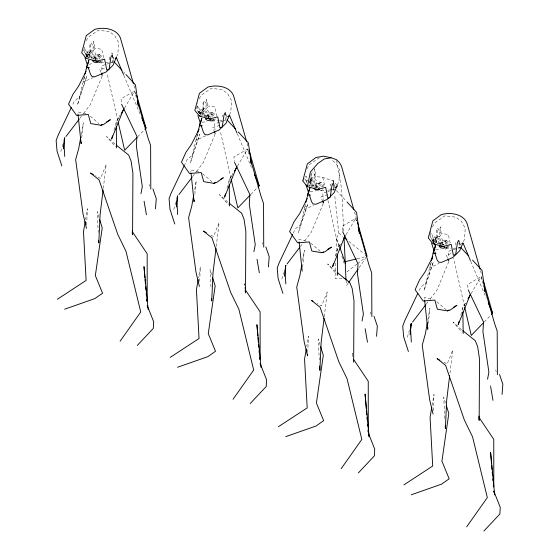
<?xml version="1.0" encoding="UTF-8"?>
<svg xmlns="http://www.w3.org/2000/svg" width="559" height="559" viewBox="0 0 559 559"><rect width="100%" height="100%" fill="white"/><g stroke="black" fill="none" stroke-linecap="round" stroke-linejoin="round"><path stroke-width="0.42" stroke-dasharray="2.79 2.1" d="M335.826 263.065L335.4 278.773L342.304 278.536M336.022 256.085L336.49 238.63L327.742 199.535M86.631 224.991L87.428 208.773L85.527 219.785M199.647 281.352L200.36 266.839L198.459 277.851M307.709 352.443L308.498 336.225L306.751 346.391M433.218 410.586L434.008 394.368L432.114 405.38M86.582 54.433L87.176 57.27M199.374 114.008C199.123 104.91 212.343 111.87 204.685 116.712M433.043 241.754C431.911 233.564 445.202 238.197 439.088 243.794M85.234 54.509L85.38 53.014L86.303 54.901A4.437 1.397 -88.5 0 0 86.491 56.417M198.166 112.576L198.312 111.08L199.235 112.974A4.437 1.397 -88.5 0 0 199.339 114.015M306.234 182.709L306.451 180.466L307.066 181.731M431.821 240.104L431.96 238.609L432.883 240.503A4.437 1.397 -88.5 0 0 432.994 241.544M81.74 137.842L83.305 122.77L81.083 135.453M194.846 194.239L196.237 180.837L194.315 191.835M302.643 266.978L304.382 250.222L302.461 261.221M428.327 323.444L429.892 308.365L427.663 321.048M103.303 188.313L106.21 164.472L100.55 178.426L95.519 175.715M216.235 246.386L219.142 222.538L213.482 236.492L209.891 234.556M324.276 316.625L327.281 291.924L321.621 305.878L317.309 303.558M449.995 373.063L452.79 350.067L447.13 364.021L441.379 360.925M93.926 59.317C93.996 57.032 96.462 55.152 98.663 55.886M206.662 116.908C206.739 114.155 209.709 111.898 212.357 112.785M206.865 117.39C206.928 115.098 209.394 113.218 211.595 113.959M315.597 187.873C315.625 185.385 319.685 185.588 319.462 188.062M440.31 244.437C440.387 241.684 443.357 239.427 446.005 240.307M84.269 77.268L77.47 104.994L86.806 76.234L79.427 97.238L74.235 101.403L72.02 106.056M197.376 134.537L190.402 163.06L199.745 134.3L192.359 155.304L187.167 159.476L184.582 164.898M304.997 206.327L298.548 232.446L307.883 203.686L300.504 224.69L295.306 228.862L293.098 233.508M430.675 263.666L424.057 290.589L433.393 261.829L426.014 282.833L420.815 287.005L418.237 292.427M84.793 76.206L83.221 82.082L93.346 77.505M197.956 133.433L196.153 140.148L206.278 135.578M305.647 204.496L304.299 209.534L313.641 205.314M431.38 261.801L429.808 267.677L439.15 263.457M114.015 130.198L116.195 122.093L120.374 114.595M226.947 188.264L229.127 180.159L232.886 173.416M335.526 256.029L337.273 249.545L341.032 242.795M460.812 314.983L462.782 307.688L466.122 301.692M60.805 151.615L62.86 144.362M173.737 209.688L176.022 201.624M281.883 279.074L283.706 272.617M407.392 337.217L409.447 329.957M440.604 244.262C441.037 242.264 443.28 240.831 445.25 241.488M449.282 245.667L447.5 248.35L445.174 249.174M86.54 54.272C88.713 47.117 98.447 55.292 91.753 58.639M433.078 240.978C434.189 237.316 439.164 241.502 435.74 243.207M339.068 246.973L336.49 238.63L338.782 233.096L334.638 194.63M102.157 76.101L90.299 104.617L83.417 113.638M116.586 56.801L117.858 53.748L118.662 42.659L114.721 35.615L109.382 31.59L98.321 30.242L88.224 37.194L85.793 41.52M215.089 134.174L203.231 162.69L196.349 171.711M229.518 114.868L230.79 111.814L231.601 100.732L227.653 93.681L222.314 89.664L211.253 88.308L201.156 95.268L198.319 100.313M323.228 203.56L311.377 232.076L304.494 241.097M337.343 185.022L338.929 181.2L339.739 170.118L335.791 163.067L331.124 159.553M448.737 261.703L436.879 290.219L430.004 299.24M463.488 241.635L464.438 239.343L465.249 228.261L461.301 221.21L455.969 217.192L444.908 215.837L434.804 222.796L431.967 227.841M102.437 60.826L100.913 62.748L99.404 63.453M214.104 119.046L212.203 121.003M215.369 118.899L213.852 120.821L210.743 121.659M447.752 246.575L445.858 248.531M306.87 168.979L309.295 164.653L319.399 157.694M118.829 117.642L116.195 122.093L116.237 124.643M124.538 107.992L134.635 90.921L135.592 94.282M232.202 174.967L229.127 180.159L229.169 182.716M237.47 166.065L247.567 148.994L248.762 153.194M340.347 244.353L337.273 249.545L337.315 252.095M346.049 234.703L355.706 218.38L356.425 220.896M465.416 303.237L462.782 307.688L462.81 309.393M471.125 293.594L481.215 276.523L482.172 279.877M348.18 283.168L346.685 285.286L346.098 280.995M359.137 267.614L365.614 258.426M83.172 50.673L85.136 47.934L87.763 57.682M196.321 108.369L198.284 105.63L200.912 115.378M302.768 180.934L306.213 176.141L307.527 181.011M429.752 235.898L431.723 233.159L434.126 242.096M79.713 118.494L82.886 114.329M192.645 176.567L195.825 172.403M300.26 246.645L302.377 243.871M426.3 304.096L427.887 302.014M94.841 59.45L95.659 58.758L96.945 58.66M100.872 61.574L99.271 62.936M207.773 117.516L208.591 116.824L209.877 116.733M202.644 115.28C205.195 112.771 199.514 110.256 199.416 113.861M137.731 136.703L144.257 129.947M250.879 194.399L257.406 187.642M484.311 321.928L491.431 314.556M206.746 116.6C213.908 110.004 198.983 103.918 199.507 113.708M322.585 189.676L321.229 190.64L318.882 191.045M356.949 264.148L346.79 271.988L346.531 270.27M357.627 263.624L365.754 257.357M92.906 59.058C102.248 52.93 85.765 44.93 86.463 56.159M439.493 244.66C449.268 237.931 431.038 230.72 433.344 242.32M331.389 183.911L330.32 184.519L330.418 191.15M441.917 244.535L443.532 244.262M104.47 68.051L99.775 69.602L101.004 72.537M219.757 125.342L212.706 127.676L213.936 130.603M327.895 194.728L320.845 197.061L322.082 199.989M451.057 253.646L446.355 255.204L447.591 258.132M114.099 61.832L101.731 65.724L102.199 74.654M219.61 122.239L214.663 123.798L215.005 130.289M220.435 121.981L223.733 120.94M326.931 191.884L322.809 193.176L323.144 199.675M327.756 191.625L329.405 191.101M332.703 190.067L335.176 189.284M460.686 247.427L448.318 251.319L448.653 257.818M310.301 178.195C315.954 175.442 319.51 185.155 313.445 186.657M357.005 258.789L365.425 256.721M310.217 179.055C316.387 177.105 316.429 188.09 310.224 186.252M89.056 64.215L93.262 63.572M201.988 122.288L207.04 121.513M310.126 191.674L316.024 190.766M435.636 249.817L440.688 249.041M113.274 61.937L106.629 62.769L99.139 62.894M219.568 120.835L222.056 120.527M222.887 120.423L226.206 120.003M327.707 190.221L330.194 189.913M331.026 189.808L334.345 189.389M453.216 248.364L459.854 247.532M212.071 120.968L218.73 120.849M321.048 190.339L325.212 190.263M445.726 248.496L450.722 248.406M99.425 54.712C96.546 53.727 93.297 56.536 93.786 59.52M323.885 186.734C324.437 180.466 313.92 180.739 314.857 186.979M322.557 187.139C323.018 181.927 314.27 182.157 315.052 187.342M88.056 57.745C95.037 56.131 84.402 50.485 86.994 57.186M337.07 185.385L333.171 180.955L322.795 177.441L315.604 176.476L312.551 171.788M309.763 181.395C312.383 181.717 311.419 185.993 308.896 185.148M85.862 113.896L77.75 111.898L77.932 113.617M198.794 171.969L190.682 169.971L190.954 172.549M306.129 241.153L298.827 239.357L299.009 241.076M430.828 299.093L424.337 297.5L424.609 300.078M99.572 54.754L101.983 56.417L102.758 58.59M98.789 55.921L100.334 56.78L101.361 58.52M97.007 58.681L98.035 59.387M212.504 112.82L214.363 113.847L215.599 115.944M211.721 113.994L213.265 114.847L214.293 116.586M209.939 116.747L210.967 117.46M446.152 240.349L448.563 242.019L449.338 244.192M445.369 241.523L446.921 242.375L447.948 244.115M443.594 244.276L444.112 244.493M98.733 54.523L100.11 54.901M98.091 55.732L99.236 56.04M96.651 58.583L97.238 58.744M211.665 112.597L213.042 112.967M211.023 113.805L212.168 114.113M209.583 116.656L210.17 116.81M319.804 181.982L321.187 182.353M319.168 183.191L320.314 183.499M317.729 186.035L318.316 186.196M445.313 240.125L446.69 240.496M444.671 241.334L445.816 241.642M443.238 244.185L443.825 244.339M309.092 185.707L309.49 185.958M338.782 233.096L342.828 236.415M348.9 241.39L364.412 254.1M436.872 301.797L446.173 309.735M310.699 243.088L321.991 252.731M202.561 173.702L211.854 181.64M90.292 116.202L98.922 123.574M308.903 185.518L309.497 186.049M461.524 329.649L453.125 322.11L462.118 332.381M336.015 271.506L327.616 263.967L336.609 274.238M227.869 202.12L219.47 194.581L228.47 204.853M114.937 144.047L106.538 136.508L115.531 146.779M336.364 190.556L345.895 200.723M123.63 71.999L124.825 73.271M432.883 240.503L432.631 240.251L433.798 242.648M86.303 54.901L86.044 54.656L87.218 57.053M435.056 251.871L435.95 253.29M433.756 242.788L430.772 237.561L430.758 230.008M306.542 181.654L305.263 179.418L305.256 176.896M198.822 113.016L197.117 110.032L197.103 103.317M87.169 57.193L84.185 51.959L84.178 46.921M86.987 57.151L86.589 56.256M199.165 113.344L199.353 113.708M470.741 261.346L486.225 298.136M237.309 133.811L251.445 167.407M123.818 75.318L140.316 114.511M459.547 242.466L460.441 244.653M333.744 184.722L334.631 186.902M225.815 114.211L227.003 117.124M112.967 57.242L113.854 59.429M336.49 238.63L339.502 246.582M495.679 370.135L496.245 371.651M370.17 311.992L371.022 314.263M262.024 242.606L262.59 244.122M149.092 184.54L149.658 186.056M433.491 242.347L433.155 241.236M445.509 402.878L443.727 397.204L444.866 418.957M320 344.735L318.218 339.061L319.315 359.94M211.602 274.539L210.072 269.676L211.036 287.948M98.922 217.283L97.14 211.609L98.237 232.488M341.898 256.148L344.477 264.484M480.502 270.731L481.453 274.071M354.518 212.036L356.418 218.716M247.071 143.195L248.021 146.542M133.922 85.499L134.873 88.846M482.061 279.877L481.215 276.523L467.603 284.482L468.1 289.066M482.27 280.716L482.899 283.238M356.342 220.896L355.706 218.38L342.094 226.339L342.59 230.923M248.832 154.032L247.567 148.994L233.948 156.953L234.445 161.537M135.474 94.282L134.635 90.921L121.017 98.887L121.513 103.471M135.683 95.121L136.319 97.636M459.519 242.557L460.49 246.617M333.43 181.982L333.038 180.361L333.192 181.996M333.625 182.793L334.596 186.853M225.284 112.597L226.647 118.277M112.352 54.523L111.968 52.902L112.114 54.544M112.548 55.341L113.903 61.022M464.564 306.66L453.629 258.258M230.93 178.279L220.197 130.729M117.781 120.583L107.048 73.033M450.205 242.962L448.304 234.466L441.114 233.494L437.627 228.142L436.432 230.301L436.642 243.549M322.795 177.441L324.891 186.79M216.962 116.279L214.873 106.937L207.675 105.965L204.196 100.613L203.001 102.772L203.203 116.013M103.625 57.738L101.724 49.241L94.527 48.27L91.047 42.917L89.852 45.076L90.055 58.318M352.848 355.524L352.345 353.113L352.82 356.453M244.542 285.335L244.199 283.727L244.556 286.229M336.63 160.517L341.647 189.194L343.722 231.482M490.383 385.13L490.669 386.821M333.171 180.955L333.996 188.649M458.925 242.599L459.449 248.343M333.262 182.821L334.016 191.017M225.046 112.611L225.724 119.996M112.191 55.362L112.792 61.923M437.117 230.022L437.362 238.574M311.636 172.731L311.852 180.431M203.469 102.493L203.707 111.045M90.537 44.42L90.775 52.979M455.83 242.662L455.864 245.149M310.937 174.108L311.132 186.524M222.175 115.133L222.202 116.789M109.243 57.067L109.291 60.379M308.938 185.567A4.437 1.397 -88.5 0 1 308.764 185.644M315.395 187.95A3.466 1.46 15.6 0 1 315.961 187.985M310.147 180.04A2.844 1.328 68.1 0 1 312.823 183.107A2.844 1.328 68.1 0 1 311.153 184.833A2.844 1.328 68.1 0 1 309.889 180.305M309.448 182.108A1.453 0.678 68.1 0 1 310.217 184.386A1.453 0.678 68.1 0 1 308.861 183.652M317.128 187.936A2.844 1.908 50.3 0 1 317.61 184.477A2.844 1.908 50.3 0 1 321.041 187.265M317.358 187.691A3.424 2.292 50.3 0 1 317.938 183.527A3.424 2.292 50.3 0 1 322.061 186.881M316.38 187.81A1.453 0.978 50.3 0 1 317.219 186.692A1.453 0.978 50.3 0 1 318.686 188.117M442.029 244.793A2.844 1.908 50.3 0 1 443.399 242.592A2.844 1.908 50.3 0 1 446.313 244.751M446.55 246.61A2.844 1.908 50.3 0 1 445.942 247.406M442.197 244.926A1.453 0.978 50.3 0 1 443.636 245.317M447.57 246.47A3.424 2.292 50.3 0 1 445.579 247.644M442.141 244.29A3.424 2.292 50.3 0 1 443.776 241.642A3.424 2.292 50.3 0 1 447.291 244.234M434.741 242.41A1.453 0.678 68.1 0 1 434.238 240.251A1.453 0.678 68.1 0 1 435.545 241.09A1.453 0.678 68.1 0 1 435.37 242.816M86.722 57.221A4.437 1.397 -88.5 0 1 86.596 56.843M95.449 59.198A2.844 1.908 50.3 0 1 96.812 56.997A2.844 1.908 50.3 0 1 99.733 59.149M99.733 61.476A2.844 1.908 50.3 0 1 99.355 61.811M100.704 61.434A3.424 2.292 50.3 0 1 98.999 62.049M95.834 59.478A3.424 2.292 50.3 0 1 96.868 56.075A3.424 2.292 50.3 0 1 100.704 58.639M95.61 59.331A1.453 0.978 50.3 0 1 96.455 59.324M208.381 117.264A2.844 1.908 50.3 0 1 209.471 115.091A2.844 1.908 50.3 0 1 212.294 116.593M212.665 119.549A2.844 1.908 50.3 0 1 212.294 119.878M213.636 119.5A3.424 2.292 50.3 0 1 212.609 120.108M208.766 117.551A3.424 2.292 50.3 0 1 209.8 114.141A3.424 2.292 50.3 0 1 213.636 116.705M208.542 117.397A1.453 0.978 50.3 0 1 209.387 117.39M93.632 41.366L92.857 51.169L94.827 48.745L93.632 41.366M206.564 99.439L205.789 109.236L207.759 106.811L206.564 99.439M314.71 168.825L313.934 178.621L315.905 176.197L314.71 168.825M440.212 226.968L439.444 236.764L441.414 234.34L440.212 226.968M310.189 180.732A3.424 1.593 68.1 0 0 313.117 185.588A3.424 1.593 68.1 0 0 313.117 180.746A3.424 1.593 68.1 0 0 310.189 180.732M435.181 239.427A2.844 1.328 68.1 0 0 437.613 243.465A2.844 1.328 68.1 0 0 437.613 239.441A2.844 1.328 68.1 0 0 435.181 239.427M435.699 238.875A3.424 1.593 68.1 0 0 438.626 243.731A3.424 1.593 68.1 0 0 438.626 238.889A3.424 1.593 68.1 0 0 435.699 238.875M88.595 53.832A2.844 1.328 68.1 0 0 91.033 57.87A2.844 1.328 68.1 0 0 91.033 53.839A2.844 1.328 68.1 0 0 88.595 53.832M89.119 53.28A3.424 1.593 68.1 0 0 92.046 58.129A3.424 1.593 68.1 0 0 92.046 53.294A3.424 1.593 68.1 0 0 89.119 53.28M87.539 55.152A1.453 0.678 68.1 0 0 88.79 57.214A1.453 0.678 68.1 0 0 88.79 55.159A1.453 0.678 68.1 0 0 87.539 55.152M201.526 111.898A2.844 1.328 68.1 0 0 203.965 115.937A2.844 1.328 68.1 0 0 203.965 111.912A2.844 1.328 68.1 0 0 201.526 111.898M202.051 111.346A3.424 1.593 68.1 0 0 204.978 116.202A3.424 1.593 68.1 0 0 204.978 111.36A3.424 1.593 68.1 0 0 202.051 111.346M200.471 113.225A1.453 0.678 68.1 0 0 201.722 115.287A1.453 0.678 68.1 0 0 201.722 113.225A1.453 0.678 68.1 0 0 200.471 113.225"/><path stroke-width="0.84" d="M353.651 362.295L354.001 300.84L352.163 288.493L349.731 282.533L337.322 272.554M307.625 354.154L307.541 355.859L304.124 341.528L296.731 287.088L299.89 275.524L301.706 265.427M155.486 208.828L156.261 198.655L152.928 188.858M268.418 266.902L269.193 256.721L265.86 246.924M376.556 336.287L377.339 326.107L374.006 316.31M502.066 394.43L502.848 384.25L499.515 374.453M81.307 142.035L81.132 143.712L78.022 114.476M194.239 200.101L194.071 201.778L191.052 173.409M427.894 327.63L427.719 329.307L424.609 300.078M63.446 148.862L64.69 137.905L64.005 140.33M176.378 206.935L177.622 195.978L176.937 198.396M284.524 276.321L285.761 265.364L285.307 266.978M410.033 334.464L411.27 323.507L410.586 325.925M64.69 137.905L63.992 143.663L64.739 156.443M103.094 190.018L100.082 214.768L98.789 242.927L98.65 240.314M177.622 195.978L176.93 201.729L177.678 214.509M216.033 248.091L213.014 272.841L211.721 300.994L211.582 298.387M285.761 265.364L285.069 271.115L285.817 283.895M324.066 318.33L321.159 342.227L319.867 370.379L319.636 366.033M411.27 323.507L410.579 329.258L411.326 342.038M449.681 375.62L446.669 400.37L445.369 428.522L445.237 425.916M85.234 221.476L83.487 231.643L86.114 280.436L57.325 299.282M198.166 279.549L196.419 289.709L199.046 338.502L170.264 357.348M306.311 348.935L304.557 359.095L307.191 407.888L278.403 426.734M431.821 407.078L430.067 417.238L432.701 466.031L403.912 484.877M80.782 137.13L78.819 148.072L75.661 159.629L83.053 214.076L86.463 228.407M193.714 195.203L191.751 206.138L188.593 217.703L195.985 272.142L199.395 286.474M427.362 322.732L425.399 333.667L422.241 345.231L429.633 399.671L433.05 414.002M140.959 193.617L142.314 186.601L136.354 146.137L136.934 136.403L121.596 104.233M253.891 251.683L255.246 244.667L249.286 204.21L249.866 194.476L234.528 162.306M362.036 321.069L363.385 314.053L357.432 273.596L358.012 263.862L342.667 231.692M487.546 379.212L488.894 372.196L482.941 331.739L483.521 322.005L468.176 289.835M333.15 183.261L331.962 185.42L330.166 197.516L327.847 198.235L325.68 187.377L317.533 189.452L307.387 186.601L310.378 171.997L317.771 163.507L324.297 158.966L331.159 157.764L336.483 159.671L339.558 162.683L341.458 166.093L353.805 209.527M84.968 74.061L87.372 64.474M197.9 132.127L200.304 122.547M305.864 202.316L308.442 191.933M431.373 260.459L433.952 250.076M432.051 259.285L432.729 256.763L425.161 271.779L419.502 279.961L415.134 289.723L423.163 301.001L434.881 300.092L437.348 309.19L447.5 310.874L450.309 309.979L456.989 305.27L453.342 307.422M112.485 135.865L111.611 139.107L123.812 108.642M225.417 193.938L224.543 197.18L236.743 166.715M333.555 263.324L332.682 266.566L345.203 235.297M459.065 321.467L458.191 324.709L470.392 294.244M87.574 64.851L88.874 60.176L86.498 67.779L89.363 67.695M200.506 122.917L201.806 118.249L199.43 125.852L202.302 125.761M308.645 192.303L309.952 187.635L307.576 195.231L310.441 195.147M434.154 250.446L435.461 245.778L434.448 243.71A4.437 1.397 -88.5 0 1 433.588 243.41M116.265 57.563L113.093 65.2L106.147 71.964L94.834 76.8L92.025 76.527L90.516 74.305L88.126 67.108M229.197 115.636L226.025 123.273L219.079 130.037L207.766 134.873L204.957 134.593L203.448 132.378L201.058 125.174M337.021 185.784L334.163 192.659L330.117 196.6M462.852 243.165L459.673 250.802L452.727 257.566L441.414 262.395L438.612 262.122L437.103 259.907L434.713 252.703M71.279 107.608L58.003 135.509L56.152 140.519L57.039 151.112L61.832 165.911M184.218 165.674L170.935 193.582L169.084 198.585L169.971 209.178L174.764 223.984M292.727 234.284L279.081 262.968L277.229 267.971L278.116 278.564L282.903 293.37M417.866 293.202L404.59 321.111L402.739 326.114L403.626 336.707L408.412 351.513M86.142 71.168L78.574 86.184L72.922 94.366L68.554 104.121L76.576 115.399L88.301 114.497L90.768 123.595L100.913 125.272L103.729 124.384L110.403 119.668L106.755 121.827M199.081 129.234L191.506 144.25L185.854 152.432L181.486 162.194L189.508 173.472L201.233 172.57L203.7 181.661L213.845 183.345L216.661 182.451L223.334 177.741L220.421 179.467M307.219 198.62L299.652 213.636L293.992 221.818L289.625 231.58L297.654 242.858L309.372 241.949L311.838 251.047L321.991 252.731L324.8 251.836L331.48 247.127L327.833 249.279M225.228 112.757L224.033 114.909L222.237 127.005L219.918 127.725L217.751 116.866L209.604 118.948L199.465 116.09L194.839 110.423L199.43 93.318L207.92 87.057C216.724 84.577 229.518 86.1 233.529 95.582L246.596 141.525M121.464 113.191L124.098 108.732M234.396 171.257L237.03 166.806M468.051 298.786L470.685 294.334M120.108 341.228L140.749 311.978L125.957 251.208L117.732 234.291L99.027 179.802L90.488 173.01L93.36 174.555M233.04 399.301L253.681 370.044L238.889 309.274L230.664 292.364L211.959 237.875L203.42 231.077L206.292 232.628M348.676 282.456L358.144 269.033M341.179 468.687L361.82 439.43L347.034 378.66L338.803 361.743L320.104 307.261L311.559 300.462L312.998 301.238M466.688 526.83L487.329 497.573L472.544 436.803L464.312 419.886L445.614 365.404L437.068 358.605L439.947 360.157M65.955 136.536L79.182 119.193M178.887 194.609L192.114 177.259M287.026 263.995L299.729 247.337M412.535 322.138L425.769 304.788M137.297 345.455L153.299 328.399L153.655 321.704L147.213 305.507L147.569 307.045M250.229 403.521L266.231 386.472L266.587 379.771L260.145 363.581L260.501 365.118M358.375 472.907L374.376 455.858L374.733 449.156L368.605 433.777M483.884 531.05L499.886 514L500.242 507.299L493.793 491.109L494.149 492.647M137.137 137.318L124.678 150.217L118.173 122.281M144.851 129.332L146.039 128.102L136.773 95.526M250.285 195.014L237.827 207.913L231.126 179.132M257.999 187.027L259.187 185.798L248.972 149.882M483.724 322.543L471.258 335.442L464.76 307.506M491.431 314.556L492.619 313.333L483.353 280.751M328.958 197.732L327.218 199.423L315.905 204.252L313.103 203.979L311.594 201.764L309.204 194.56M133.447 83.829L120.381 37.886C116.37 28.411 103.576 26.888 94.771 29.361L86.282 35.622L81.691 52.728L86.317 58.395L96.455 61.252L104.603 59.17L106.769 70.029L109.089 69.309L110.885 57.221L112.079 55.061L112.666 56.515M331.159 157.764L323.549 156.157L315.842 157.568L307.359 163.829L302.768 180.934L307.387 186.601M480.027 269.061L466.968 223.118C462.957 213.636 450.156 212.113 441.351 214.586L432.869 220.847L428.278 237.952L432.897 243.626L443.042 246.477L451.19 244.402L453.356 255.26L455.676 254.534L457.465 242.445L458.659 240.286L459.253 241.74M115.133 58.576L116.419 57.724L123.483 74.522M227.646 116.698L229.567 115.42L236.967 133.014M334.932 187.628L337.489 185.923M461.72 243.801L462.999 242.948L470.405 260.543M100.913 125.272L102.374 124.412M213.845 183.345L215.306 182.479M321.991 252.731L323.451 251.864M447.5 310.874L448.961 310.007M64.641 309.204L94.925 298.562L102.577 293.216L95.337 275.559L102.234 227.82L99.691 219.715M177.573 367.277L207.864 356.635L215.508 351.29L208.269 333.632L215.166 285.894L212.623 277.788M285.719 436.663L316.003 426.021L323.647 420.675L316.415 403.018L323.305 355.279L320.51 346.356M411.228 494.806L441.512 484.164L449.156 478.818L441.924 461.161L448.814 413.422L446.271 405.317M345.986 280.136L345.21 261.689L356.16 258.999M344.03 278.48L345.755 278.424M435.95 253.29L433.085 253.374L435.461 245.778L434.182 243.535M462.831 330.697L475.241 340.676L477.672 346.636L479.51 358.983L479.161 420.438L478.804 417.936M229.176 203.169L241.586 213.147L244.017 219.107L245.862 231.454L245.513 292.909L245.156 290.407M116.244 145.102L128.654 155.074L131.085 161.034L132.923 173.388L132.581 234.843L132.224 232.334M344.176 237.519L346.873 239.727M365.761 255.204L367.109 256.308L357.369 222.063M460.686 247.427L468.428 255.694M227.031 119.905L235.374 128.801M114.099 61.832L121.841 70.092M472.523 260.089L482.04 270.451L485.009 291.63L484.374 289.115M347.013 201.946L356.53 212.308L359.5 233.487L358.654 230.126M238.316 131.952L248.385 142.922L251.354 164.101M125.943 74.487L135.453 84.856L138.422 106.028L137.793 103.513M353.693 359.549L368.248 381.224L368.283 432.1L368.067 430.367M488.245 302.936L492.619 313.333M447.899 258.866L448.821 261.06M322.389 200.723L323.312 202.917L323.228 201.296M254.471 174.604L259.187 185.798M214.251 131.337L215.173 133.531M141.658 117.704L146.039 128.102M101.312 73.264L102.241 75.465M339.802 247.378L345.476 263.401M431.527 243.102L434.182 251.103M306.018 184.959L308.673 192.96M197.879 115.573L200.534 123.574M84.947 57.5L87.595 65.501M483.849 285.761L494.596 323.542L497.203 331.103L497.377 374.684M358.095 226.772L369.094 265.392L371.693 272.96L371.868 316.534M250.194 158.232L260.948 196.013L263.548 203.574L263.729 247.155M137.262 100.159L148.016 137.94L150.616 145.508L150.797 189.082M250.725 161.586L251.145 163.263M368.647 434.504L369.185 436.803L365.062 394.025L366.278 408.734M478.867 416.078L479.203 417.692L493.758 439.367L493.793 486.798M245.045 287.745L245.555 290.163L260.11 311.838L260.138 359.269M132.28 230.483L132.623 232.09L147.178 253.772L147.206 301.196M490.669 386.821L492.989 400.342M365.16 328.678L367.48 342.199M257.021 259.292L259.341 272.813M144.089 201.219L146.409 214.74M299.1 241.935L302.209 271.164M494.694 494.953L490.571 452.168L491.501 463.418M261.039 367.424L256.916 324.639L257.853 335.889M148.107 309.351L143.984 266.573L144.921 277.823M491.647 465.151L492.004 469.476M492.22 472.069L492.507 475.534M492.793 478.993L492.933 480.726M493.29 485.051L493.436 486.784M366.424 410.467L366.781 414.792M366.997 417.391L367.207 419.984M367.57 424.309L367.71 426.042M257.992 337.622L258.349 341.947M258.565 344.54L258.782 347.139M259.069 350.598L259.285 353.197M259.642 357.522L259.781 359.255M145.06 279.549L145.417 283.874M145.633 286.474L145.92 289.932M146.206 293.398L146.353 295.124M146.71 299.449L146.849 301.182M344.023 237.519L345.21 261.689M462.852 311.943L463.194 333.534M337.356 254.652L337.685 275.391M229.197 184.414L229.546 206.005M116.265 126.341L116.614 147.939M314.417 188.048A3.466 1.46 15.6 0 0 313.76 188.348A4.437 3.948 32.4 0 0 319.664 189.452A3.466 1.46 15.6 0 0 318.316 188.614M94.883 60.526A3.466 1.46 15.6 0 0 92.682 60.889A4.437 3.948 32.4 0 0 98.587 62A3.466 1.46 15.6 0 0 95.477 60.617M200.8 116.181A4.437 1.397 -88.5 0 1 200.101 116.083M199.787 115.615A4.437 1.397 -88.5 0 1 199.654 115.294M442.064 246.212A3.466 1.46 15.6 0 0 439.269 246.491A4.437 3.948 32.4 0 0 445.174 247.595A3.466 1.46 15.6 0 0 442.064 246.212M205.614 118.962A4.437 3.948 32.4 0 0 211.526 120.066A3.466 1.46 15.6 0 0 208.409 118.683A3.466 1.46 15.6 0 0 205.614 118.962"/></g></svg>
